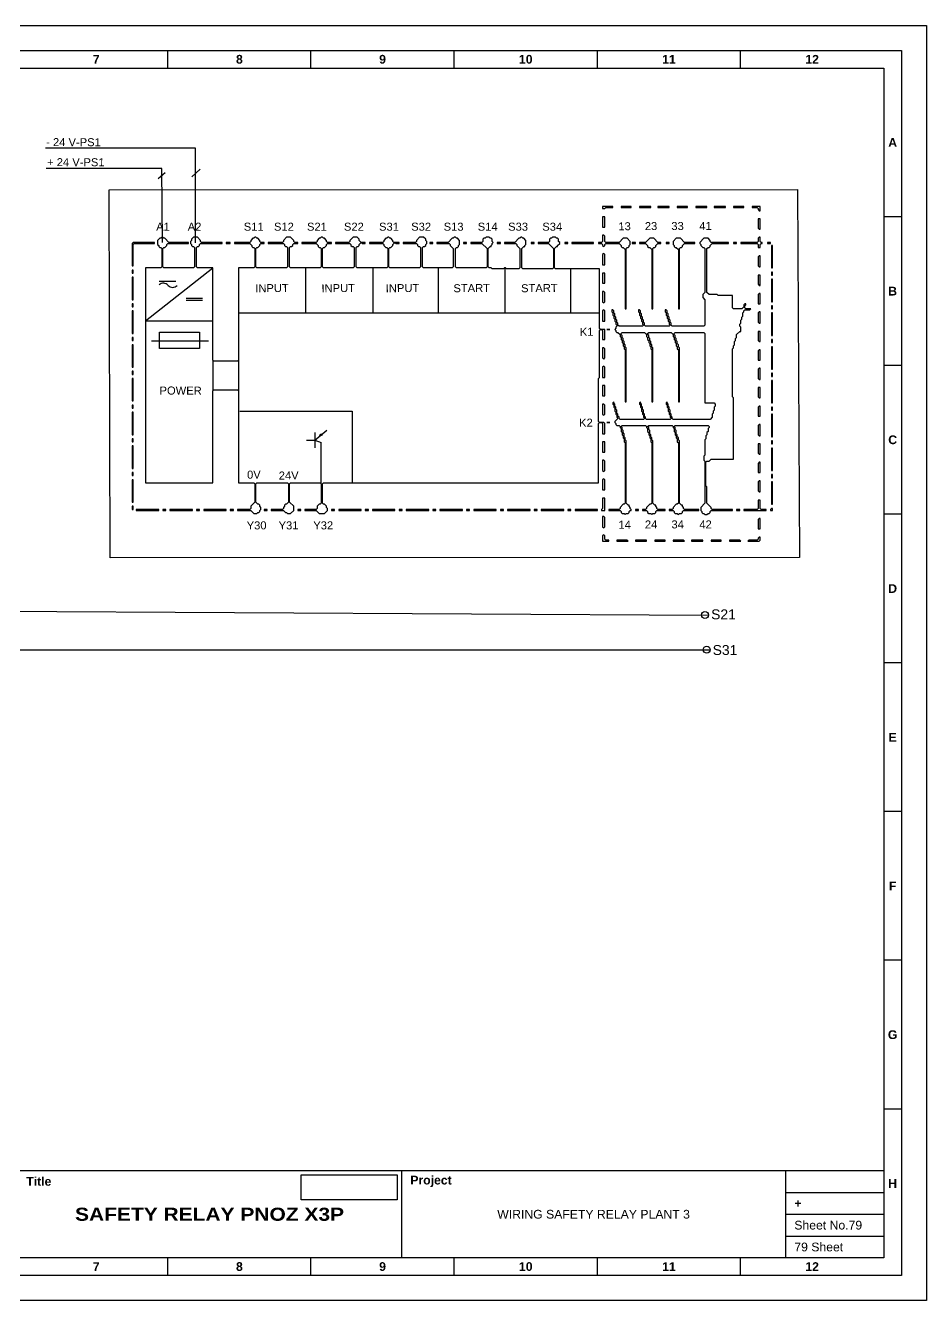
# Model space of a CAD drawing. Header units: millimetres. Extents: x 1834 to 2105, y 2481 to 3094.
# Drawn here: x 1968.7 to 2103.3, y 2903.3 to 3093.8 of the extents above; entities that cross this region are included whole.
import ezdxf
from ezdxf.enums import TextEntityAlignment as Align

# ---------------------------------------------------------------- set-up
doc = ezdxf.new("R2010")
doc.units = ezdxf.units.MM
doc.layers.add('Layer 1', color=7, linetype='Continuous')
doc.styles.add('Bold', font='ariblk.ttf', dxfattribs={"height": 25.4})
doc.styles.get("Standard").update_dxf_attribs({"font": 'arial.ttf'})
picture_1 = doc.add_image_def('image2.png', size_in_pixel=(2092, 542))

# ---------------------------------------------------------------- blocks, each defined once
blk = doc.blocks.new('KOP MU PROJECT')
at = {"color": 6, "ltscale": 50}
for p, q in [((156.04, 184.05), (156.04, 186.66)), ((177.42, 184.05), (177.42, 186.66)), ((198.8, 184.05), (198.8, 186.66)), ((220.19, 184.05), (220.19, 186.66)), ((241.57, 184.05), (241.57, 186.66)), ((265.59, 161.84), (262.98, 161.84)), ((265.59, 139.63), (262.98, 139.63)), ((265.59, 117.42), (262.98, 117.42)), ((265.59, 95.22), (262.98, 95.22)), ((265.59, 73.01), (262.98, 73.01)), ((265.59, 50.8), (262.98, 50.8)), ((265.59, 28.59), (262.98, 28.59)), ((156.04, 3.75), (156.04, 6.36)), ((177.42, 3.75), (177.42, 6.36)), ((198.8, 3.75), (198.8, 6.36)), ((220.19, 3.75), (220.19, 6.36)), ((241.57, 3.75), (241.57, 6.36))]:
    blk.add_line(p, q, dxfattribs=at)
at = {"ltscale": 50}
for p, q in [((6.36, 19.41), (262.98, 19.41)), ((190.95, 19.41), (190.95, 6.36)), ((248.3, 19.41), (248.3, 6.36)), ((248.3, 16.15), (262.98, 16.15)), ((248.3, 12.89), (262.98, 12.89)), ((248.3, 9.62), (262.98, 9.62))]:
    blk.add_line(p, q, dxfattribs=at)
at = {"color": 1, "ltscale": 50}
blk.add_lwpolyline([(269.34, 0), (0, 0), (0, 190.41), (269.34, 190.41)], close=True, dxfattribs=at)
at = {"color": 6, "ltscale": 50}
for points in [[(265.59, 3.75), (3.75, 3.75), (3.75, 186.66), (265.59, 186.66)], [(262.98, 6.36), (6.36, 6.36), (6.36, 184.05), (262.98, 184.05)]]:
    blk.add_lwpolyline(points, close=True, dxfattribs=at)
at = {"ltscale": 50, "char_height": 1.305, "attachment_point": 4}
for s, width, heights, insert in [('\\pxqc;{\\fArial|b1|i0|c0|p34;7}', 21.3825, [2.51], (134.66, 185.36)), ('\\pxqc;{\\fArial|b1|i0|c0|p34;8}', 21.3825, [2.51], (156.04, 185.36)), ('\\pxqc;{\\fArial|b1|i0|c0|p34;9}', 21.3825, [2.51], (177.42, 185.36)), ('\\pxqc;{\\fArial|b1|i0|c0|p34;10}', 21.3825, [2.51], (198.8, 185.36)), ('\\pxqc;{\\fArial|b1|i0|c0|p34;11}', 21.3825, [2.51], (220.19, 185.36)), ('\\pxqc;{\\fArial|b1|i0|c0|p34;12}', 21.3825, [2.51], (241.57, 185.36)), ('\\pxqc;{\\fArial|b1|i0|c0|p34;A}', 2.61, [2.51], (262.98, 172.95)), ('\\pxqc;{\\fArial|b1|i0|c0|p34;B}', 2.61, [2.51], (262.98, 150.74)), ('\\pxqc;{\\fArial|b1|i0|c0|p34;C}', 2.61, [2.51], (262.98, 128.53)), ('\\pxqc;{\\fArial|b1|i0|c0|p34;D}', 2.61, [2.51], (262.98, 106.32)), ('\\pxqc;{\\fArial|b1|i0|c0|p34;E}', 2.61, [2.51], (262.98, 84.11)), ('\\pxqc;{\\fArial|b1|i0|c0|p34;F}', 2.61, [2.51], (262.98, 61.9)), ('\\pxqc;{\\fArial|b1|i0|c0|p34;G}', 2.61, [2.51], (262.98, 39.69)), ('\\pxql;{\\fArial|b1|i0|c0|p34;Title}', 50.2419, [2.88], (134.9, 17.78)), ('\\pxql;{\\fArial|b1|i0|c0|p34;Project}', 50.2419, [2.88], (192.25, 17.78)), ('\\pxqc;{\\fArial|b1|i0|c0|p34;H}', 2.61, [2.51], (262.98, 17.47)), ('\\pxql;{\\fArial|b1|i0|c0|p34;+}', 14.6811, [2.88], (249.61, 14.52)), ('\\pxqc;{\\fArial|b1|i0|c0|p34;8}', 21.3825, [2.51], (156.04, 5.06)), ('\\pxqc;{\\fArial|b1|i0|c0|p34;9}', 21.3825, [2.51], (177.42, 5.06)), ('\\pxqc;{\\fArial|b1|i0|c0|p34;10}', 21.3825, [2.51], (198.8, 5.06)), ('\\pxqc;{\\fArial|b1|i0|c0|p34;12}', 21.3825, [2.51], (241.57, 5.06)), ('\\pxqc;{\\fArial|b1|i0|c0|p34;7}', 21.3825, [2.51], (134.66, 5.06)), ('\\pxqc;{\\fArial|b1|i0|c0|p34;11}', 21.3825, [2.51], (220.19, 5.06))]:
    blk.add_mtext_dynamic_manual_height_columns(s, width=width, gutter_width=0.0326, heights=heights, dxfattribs=dict(at, insert=insert))
at = {"ltscale": 50}
for tag, p in [('DATECREATED', (72.43, 17.78)), ('REV', (13.7, 14.52)), ('REVDATE', (28.38, 14.52)), ('REMARKS', (43.06, 14.52)), ('DRAWN', (72.43, 14.52)), ('COMPANY', (97.06, 14.52)), ('PROJECT', (219.62, 12.89)), ('APPR', (72.43, 11.26)), ('DESCRIPTION', (162.27, 10.03)), ('NORM', (72.43, 7.99)), ('DRAWINGCATEGORY', (106.68, 7.99))]:
    blk.add_attdef(tag, text='', height=1.3, dxfattribs=at).set_placement(p, align=Align.MIDDLE_CENTER)
at = {"ltscale": 50, "style": 'Bold'}
blk.add_attdef('TITLE', text='', height=1.96, dxfattribs=at).set_placement((162.27, 12.89), align=Align.MIDDLE_CENTER)
at = {"ltscale": 50}
for tag, p in [('SHEETNUMBER', (249.61, 11.26)), ('TOTALSHEET', (249.61, 7.99))]:
    blk.add_attdef(tag, text='', height=1.3, dxfattribs=at).set_placement(p, align=Align.MIDDLE_LEFT)
image = blk.add_image(picture_1, insert=(175.94, 15.04), size_in_units=(14.36, 3.72), dxfattribs=at)
image.dxf.flags = 15

msp = doc.modelspace()

# ---------------------------------------------------------------- linework, layer by layer
for p, q in [((1994.1, 3075.44), (1971.71, 3075.44)), ((1994.1, 3061.3), (1994.1, 3075.44)), ((1989.09, 3072.39), (1971.79, 3072.39)), ((1989.57, 3071.74), (1988.5, 3070.87)), ((1989.15, 3061.36), (1989.09, 3072.39)), ((1994.78, 3072.29), (1993.56, 3071.16)), ((1986.61, 3049.62), (1996.69, 3057.54)), ((2010.51, 3057.54), (2010.51, 3050.86)), ((2020.58, 3057.54), (2020.58, 3050.86)), ((2030.34, 3057.54), (2030.34, 3050.86)), ((2040.29, 3057.6), (2040.29, 3050.86)), ((2050.07, 3057.39), (2050.07, 3050.86)), ((2000.51, 3050.86), (2054.44, 3050.86)), ((1986.61, 3049.62), (1996.69, 3049.62)), ((1987.54, 3046.67), (1996.04, 3046.67)), ((1996.69, 3043.79), (1996.69, 3039.21)), ((2000.51, 3043.79), (2000.51, 3039.21)), ((2000.71, 3036.14), (2017.51, 3036.14)), ((2017.51, 3036.14), (2017.51, 3025.46)), ((2011.93, 3031.84), (2013.7, 3033.33)), ((2010.65, 3031.84), (2011.93, 3031.84)), ((2011.93, 3032.97), (2011.93, 3030.7)), ((2011.93, 3031.84), (2012.88, 3031.49)), ((2012.63, 3032.42), (2012.81, 3032.76)), ((2013.01, 3032.56), (2012.63, 3032.42)), ((2012.81, 3032.76), (2013.01, 3032.56)), ((2012.88, 3025.31), (2012.88, 3031.49)), ((1891.78, 3006.69), (2070.71, 3005.71)), ((1891.78, 3000.53), (2070.96, 3000.53))]:
    msp.add_line(p, q)
at = {"color": 5, "ltscale": 2}
for p, q in [((1988.69, 3055.55), (1991.14, 3055.55)), ((1992.68, 3053.04), (1995.12, 3053.04)), ((1992.69, 3052.75), (1995.14, 3052.75))]:
    msp.add_line(p, q, dxfattribs=at)
at = {"color": 6, "ltscale": 50}
msp.add_lwpolyline([(1981.18, 3069.2), (2084.01, 3069.26), (2084.3, 3014.31), (1981.33, 3014.25)], close=True, dxfattribs=at)
msp.add_lwpolyline([(1988.7, 3047.93), (1994.7, 3047.93), (1994.7, 3045.49), (1988.7, 3045.49)], close=True)
for centre in [(2070.18, 3005.71), (2070.44, 3000.53)]:
    msp.add_circle(centre, 0.523)
at = {"color": 1}
for centre, start, end in [((1989.3, 3054.32), 41.0818, 133.4157), ((1990.69, 3055.58), 223.8067, 316.1407)]:
    msp.add_arc(centre, 0.938, start, end, dxfattribs=at)
at = {"layer": 'Layer 1', "color": 7}
for points in [[(2054.89, 3066.71), (2054.89, 3066.4), (2055.2, 3066.4), (2055.35, 3066.55), (2056.42, 3066.55), (2056.42, 3066.71), (2054.89, 3066.71)], [(2057.64, 3066.71), (2057.64, 3066.55), (2059.17, 3066.55), (2059.17, 3066.71), (2057.64, 3066.71)], [(2060.39, 3066.71), (2060.39, 3066.55), (2062.07, 3066.55), (2062.07, 3066.71), (2060.39, 3066.71)], [(2063.14, 3066.71), (2063.14, 3066.55), (2064.82, 3066.55), (2064.82, 3066.71), (2063.14, 3066.71)], [(2066.04, 3066.71), (2066.04, 3066.55), (2067.57, 3066.55), (2067.57, 3066.71), (2066.04, 3066.71)], [(2068.79, 3066.71), (2068.79, 3066.55), (2070.47, 3066.55), (2070.47, 3066.71), (2068.79, 3066.71)], [(2071.54, 3066.71), (2071.54, 3066.55), (2073.22, 3066.55), (2073.22, 3066.71), (2071.54, 3066.71)], [(2074.45, 3066.71), (2074.45, 3066.55), (2075.97, 3066.55), (2075.97, 3066.71), (2074.45, 3066.71)], [(2077.2, 3066.71), (2077.2, 3066.55), (2077.96, 3066.55), (2078.11, 3066.4), (2078.11, 3066.25), (2078.27, 3066.09), (2078.42, 3066.09), (2078.42, 3066.71), (2077.2, 3066.71)], [(2054.89, 3065.18), (2054.89, 3063.65), (2055.2, 3063.65), (2055.2, 3065.18), (2054.89, 3065.18)], [(2078.11, 3064.87), (2078.11, 3063.5), (2078.27, 3063.34), (2078.42, 3063.34), (2078.42, 3064.87), (2078.11, 3064.87)], [(1989.05, 3062.12), (1988.9, 3061.97), (1988.75, 3061.97), (1988.44, 3061.66), (1988.44, 3061.05), (1988.6, 3060.9), (1988.6, 3060.75), (1988.75, 3060.6), (1988.9, 3060.6), (1989.05, 3060.44), (1989.05, 3057.69), (1988.9, 3057.54), (1986.61, 3057.54), (1986.61, 3025.46), (1996.69, 3025.46), (1996.69, 3039.21), (1996.84, 3039.36), (2000.36, 3039.36), (2000.51, 3039.21), (2000.51, 3025.46), (2002.8, 3025.46), (2002.95, 3025.31), (2002.95, 3022.56), (2002.34, 3021.95), (2002.34, 3021.64), (2002.19, 3021.49), (2000.36, 3021.49), (2000.36, 3021.34), (2002.34, 3021.34), (2002.8, 3020.88), (2003.26, 3020.88), (2003.41, 3021.03), (2003.57, 3021.03), (2003.72, 3021.18), (2003.72, 3021.34), (2003.87, 3021.49), (2003.87, 3021.79), (2003.72, 3021.95), (2003.72, 3022.1), (2003.57, 3022.25), (2003.41, 3022.25), (2003.11, 3022.56), (2003.11, 3025.31), (2003.26, 3025.46), (2007.84, 3025.46), (2008, 3025.31), (2008, 3022.56), (2007.69, 3022.25), (2007.54, 3022.25), (2007.38, 3022.1), (2007.38, 3021.95), (2007.23, 3021.79), (2007.23, 3021.64), (2007.08, 3021.49), (2005.4, 3021.49), (2005.4, 3021.34), (2007.23, 3021.34), (2007.54, 3021.03), (2007.69, 3021.03), (2007.84, 3020.88), (2008.3, 3020.88), (2008.76, 3021.34), (2008.76, 3021.95), (2008.15, 3022.56), (2008.15, 3025.31), (2008.3, 3025.46), (2012.73, 3025.46), (2012.88, 3025.31), (2012.88, 3022.41), (2012.73, 3022.25), (2012.58, 3022.25), (2012.27, 3021.95), (2012.27, 3021.64), (2012.12, 3021.49), (2010.44, 3021.49), (2010.44, 3021.34), (2012.12, 3021.34), (2012.58, 3020.88), (2013.34, 3020.88), (2013.8, 3021.34), (2013.8, 3021.64), (2013.65, 3021.79), (2013.65, 3021.95), (2013.34, 3022.25), (2013.19, 3022.25), (2013.04, 3022.41), (2013.04, 3025.31), (2013.19, 3025.46), (2054.28, 3025.46), (2054.28, 3034.32), (2054.44, 3034.47), (2054.74, 3034.47), (2054.89, 3034.32), (2054.89, 3032.79), (2055.2, 3032.79), (2055.2, 3034.32), (2055.05, 3034.47), (2054.44, 3034.47), (2054.28, 3034.63), (2054.28, 3041.04), (2054.44, 3041.19), (2054.44, 3048.22), (2054.59, 3048.37), (2054.74, 3048.37), (2054.89, 3048.22), (2054.89, 3046.85), (2055.2, 3046.85), (2055.2, 3048.37), (2054.59, 3048.37), (2054.44, 3048.53), (2054.44, 3057.39), (2047.87, 3057.39), (2047.71, 3057.54), (2047.71, 3060.44), (2048.02, 3060.75), (2048.17, 3060.75), (2048.17, 3060.9), (2048.48, 3061.21), (2048.48, 3061.36), (2048.32, 3061.51), (2048.32, 3061.82), (2048.17, 3061.97), (2048.02, 3061.97), (2047.87, 3062.12), (2047.41, 3062.12), (2047.26, 3061.97), (2047.1, 3061.97), (2046.95, 3061.82), (2046.95, 3061.51), (2046.8, 3061.36), (2045.27, 3061.36), (2045.27, 3061.21), (2046.8, 3061.21), (2047.56, 3060.44), (2047.56, 3057.54), (2047.41, 3057.39), (2042.98, 3057.39), (2042.83, 3057.54), (2042.83, 3060.44), (2043.13, 3060.75), (2043.28, 3060.75), (2043.28, 3060.9), (2043.44, 3061.05), (2043.44, 3061.66), (2043.13, 3061.97), (2042.98, 3061.97), (2042.83, 3062.12), (2042.67, 3062.12), (2042.52, 3061.97), (2042.37, 3061.97), (2041.76, 3061.36), (2040.23, 3061.36), (2040.23, 3061.21), (2041.91, 3061.21), (2042.06, 3061.05), (2042.06, 3060.9), (2042.52, 3060.44), (2042.52, 3057.54), (2042.37, 3057.39), (2040.53, 3057.39), (2040.38, 3057.54), (2040.23, 3057.54), (2040.08, 3057.39), (2038.4, 3057.39), (2038.24, 3057.54), (2037.94, 3057.54), (2037.78, 3057.69), (2037.78, 3060.44), (2038.09, 3060.75), (2038.24, 3060.75), (2038.24, 3060.9), (2038.4, 3061.05), (2038.4, 3061.21), (2038.55, 3061.36), (2038.4, 3061.51), (2038.4, 3061.82), (2038.24, 3061.97), (2038.09, 3061.97), (2037.94, 3062.12), (2037.48, 3062.12), (2037.33, 3061.97), (2037.17, 3061.97), (2037.02, 3061.82), (2037.02, 3061.51), (2036.87, 3061.36), (2035.19, 3061.36), (2035.19, 3061.21), (2036.87, 3061.21), (2037.63, 3060.44), (2037.63, 3057.69), (2037.48, 3057.54), (2033.05, 3057.54), (2032.9, 3057.69), (2032.9, 3060.44), (2033.05, 3060.6), (2033.2, 3060.6), (2033.35, 3060.75), (2033.35, 3060.9), (2033.51, 3061.05), (2033.51, 3061.66), (2033.2, 3061.97), (2033.05, 3061.97), (2032.9, 3062.12), (2032.74, 3062.12), (2032.59, 3061.97), (2032.44, 3061.97), (2031.83, 3061.36), (2030.15, 3061.36), (2030.15, 3061.21), (2031.98, 3061.21), (2032.13, 3061.05), (2032.13, 3060.9), (2032.59, 3060.44), (2032.59, 3057.69), (2032.44, 3057.54), (2028.16, 3057.54), (2028.01, 3057.69), (2028.01, 3060.6), (2028.16, 3060.75), (2028.31, 3060.75), (2028.47, 3060.9), (2028.47, 3061.05), (2028.62, 3061.21), (2028.62, 3061.51), (2028.47, 3061.66), (2028.47, 3061.82), (2028.16, 3062.12), (2027.55, 3062.12), (2027.09, 3061.66), (2027.09, 3061.51), (2026.94, 3061.36), (2025.11, 3061.36), (2025.11, 3061.21), (2027.09, 3061.21), (2027.24, 3061.05), (2027.24, 3060.9), (2027.4, 3060.75), (2027.55, 3060.75), (2027.7, 3060.6), (2027.7, 3057.69), (2027.55, 3057.54), (2023.12, 3057.54), (2022.97, 3057.69), (2022.97, 3060.44), (2023.12, 3060.6), (2023.27, 3060.6), (2023.58, 3060.9), (2023.58, 3061.05), (2023.88, 3061.36), (2024.04, 3061.21), (2024.49, 3061.21), (2024.49, 3061.36), (2023.73, 3061.36), (2023.58, 3061.51), (2023.58, 3061.66), (2023.27, 3061.97), (2023.12, 3061.97), (2022.97, 3062.12), (2022.81, 3062.12), (2022.66, 3061.97), (2022.51, 3061.97), (2022.2, 3061.66), (2022.2, 3061.51), (2022.05, 3061.36), (2020.06, 3061.36), (2020.06, 3061.21), (2022.05, 3061.21), (2022.2, 3061.05), (2022.2, 3060.9), (2022.51, 3060.6), (2022.66, 3060.6), (2022.81, 3060.44), (2022.81, 3057.69), (2022.66, 3057.54), (2018.23, 3057.54), (2018.08, 3057.69), (2018.08, 3060.6), (2018.23, 3060.75), (2018.38, 3060.75), (2018.54, 3060.9), (2018.54, 3061.05), (2018.84, 3061.36), (2018.99, 3061.21), (2019.45, 3061.21), (2019.45, 3061.36), (2018.84, 3061.36), (2018.54, 3061.66), (2018.54, 3061.82), (2018.23, 3062.12), (2017.62, 3062.12), (2017.16, 3061.66), (2017.16, 3061.51), (2017.01, 3061.36), (2015.02, 3061.36), (2015.02, 3061.21), (2017.16, 3061.21), (2017.31, 3061.05), (2017.31, 3060.9), (2017.47, 3060.75), (2017.62, 3060.75), (2017.77, 3060.6), (2017.77, 3057.69), (2017.62, 3057.54), (2013.19, 3057.54), (2013.04, 3057.69), (2013.04, 3060.44), (2013.19, 3060.6), (2013.34, 3060.6), (2013.65, 3060.9), (2013.65, 3061.05), (2013.8, 3061.21), (2014.41, 3061.21), (2014.41, 3061.36), (2013.8, 3061.36), (2013.65, 3061.51), (2013.65, 3061.66), (2013.34, 3061.97), (2013.19, 3061.97), (2013.04, 3062.12), (2012.88, 3062.12), (2012.73, 3061.97), (2012.58, 3061.97), (2012.27, 3061.66), (2012.27, 3061.51), (2012.12, 3061.36), (2009.98, 3061.36), (2009.98, 3061.21), (2012.12, 3061.21), (2012.43, 3060.9), (2012.43, 3060.75), (2012.58, 3060.6), (2012.73, 3060.6), (2012.88, 3060.44), (2012.88, 3057.69), (2012.73, 3057.54), (2008.3, 3057.54), (2008.15, 3057.69), (2008.15, 3060.6), (2008.3, 3060.75), (2008.45, 3060.75), (2008.61, 3060.9), (2008.61, 3061.05), (2008.76, 3061.21), (2009.37, 3061.21), (2009.37, 3061.36), (2008.91, 3061.36), (2008.76, 3061.51), (2008.76, 3061.66), (2008.3, 3062.12), (2007.69, 3062.12), (2007.23, 3061.66), (2007.23, 3061.51), (2007.08, 3061.36), (2004.94, 3061.36), (2004.94, 3061.21), (2007.23, 3061.21), (2007.38, 3061.05), (2007.38, 3060.9), (2007.54, 3060.75), (2007.69, 3060.75), (2007.84, 3060.6), (2007.84, 3057.69), (2007.69, 3057.54), (2003.26, 3057.54), (2003.11, 3057.69), (2003.11, 3060.44), (2003.26, 3060.6), (2003.41, 3060.6), (2003.72, 3060.9), (2003.72, 3061.05), (2003.87, 3061.21), (2004.33, 3061.21), (2004.33, 3061.36), (2003.87, 3061.36), (2003.72, 3061.51), (2003.72, 3061.66), (2003.41, 3061.97), (2003.26, 3061.97), (2003.11, 3062.12), (2002.95, 3062.12), (2002.8, 3061.97), (2002.65, 3061.97), (2002.34, 3061.66), (2002.34, 3061.51), (2002.19, 3061.36), (1999.9, 3061.36), (1999.9, 3061.21), (2002.19, 3061.21), (2002.5, 3060.9), (2002.5, 3060.75), (2002.65, 3060.6), (2002.8, 3060.6), (2002.95, 3060.44), (2002.95, 3057.69), (2002.8, 3057.54), (2000.51, 3057.54), (2000.51, 3043.79), (2000.36, 3043.64), (1996.84, 3043.64), (1996.69, 3043.79), (1996.69, 3057.54), (1994.4, 3057.54), (1994.25, 3057.69), (1994.25, 3060.6), (1994.4, 3060.75), (1994.55, 3060.75), (1994.71, 3060.9), (1994.71, 3061.05), (1994.86, 3061.21), (1998.07, 3061.21), (1998.07, 3061.36), (1995.01, 3061.36), (1994.86, 3061.51), (1994.86, 3061.66), (1994.4, 3062.12), (1993.79, 3062.12), (1993.48, 3061.82), (1993.48, 3061.66), (1993.33, 3061.51), (1993.33, 3061.21), (1993.48, 3061.05), (1993.48, 3060.9), (1993.64, 3060.75), (1993.79, 3060.75), (1993.94, 3060.6), (1993.94, 3057.69), (1993.79, 3057.54), (1989.36, 3057.54), (1989.21, 3057.69), (1989.21, 3060.44), (1989.36, 3060.6), (1989.51, 3060.6), (1989.82, 3060.9), (1989.82, 3061.05), (1989.97, 3061.21), (1993.03, 3061.21), (1993.03, 3061.36), (1990.12, 3061.36), (1989.51, 3061.97), (1989.36, 3061.97), (1989.21, 3062.12), (1989.05, 3062.12)], [(2054.89, 3062.43), (2054.89, 3061.51), (2054.74, 3061.36), (2054.28, 3061.36), (2054.28, 3061.21), (2054.74, 3061.21), (2054.89, 3061.05), (2054.89, 3060.9), (2055.05, 3060.75), (2055.2, 3060.9), (2055.2, 3061.05), (2055.35, 3061.21), (2057.34, 3061.21), (2057.64, 3060.9), (2057.64, 3060.75), (2057.8, 3060.6), (2057.95, 3060.6), (2058.25, 3060.29), (2058.25, 3051.43), (2058.41, 3051.43), (2058.41, 3060.44), (2058.56, 3060.6), (2058.71, 3060.6), (2058.87, 3060.75), (2058.87, 3060.9), (2059.02, 3061.05), (2059.02, 3061.51), (2058.56, 3061.97), (2057.95, 3061.97), (2057.34, 3061.36), (2055.35, 3061.36), (2055.2, 3061.51), (2055.2, 3062.28), (2055.05, 3062.43), (2054.89, 3062.43)], [(2070.02, 3061.97), (2069.41, 3061.36), (2069.41, 3061.21), (2069.56, 3061.05), (2069.56, 3060.9), (2069.86, 3060.6), (2070.02, 3060.6), (2070.17, 3060.44), (2070.17, 3053.87), (2069.86, 3053.57), (2069.86, 3053.11), (2070.17, 3052.8), (2070.17, 3048.99), (2070.02, 3048.83), (2065.28, 3048.83), (2065.13, 3048.99), (2065.13, 3049.29), (2064.98, 3049.44), (2064.98, 3049.75), (2064.82, 3049.9), (2064.82, 3050.21), (2064.67, 3050.36), (2064.67, 3050.67), (2064.52, 3050.82), (2064.52, 3051.12), (2064.36, 3051.28), (2064.21, 3051.28), (2064.21, 3050.97), (2064.36, 3050.82), (2064.36, 3050.51), (2064.52, 3050.36), (2064.52, 3050.05), (2064.67, 3049.9), (2064.67, 3049.6), (2064.82, 3049.44), (2064.82, 3049.14), (2064.98, 3048.99), (2064.82, 3048.83), (2061.31, 3048.83), (2061.16, 3048.99), (2061.16, 3049.29), (2061, 3049.44), (2061, 3049.75), (2060.85, 3049.9), (2060.85, 3050.21), (2060.7, 3050.36), (2060.7, 3050.67), (2060.55, 3050.82), (2060.55, 3051.12), (2060.39, 3051.28), (2060.24, 3051.28), (2060.24, 3050.97), (2060.39, 3050.82), (2060.39, 3050.51), (2060.55, 3050.36), (2060.55, 3050.05), (2060.7, 3049.9), (2060.7, 3049.6), (2060.85, 3049.44), (2060.85, 3049.14), (2061, 3048.99), (2060.85, 3048.83), (2057.34, 3048.83), (2057.18, 3048.99), (2057.18, 3049.29), (2057.03, 3049.44), (2057.03, 3049.75), (2056.88, 3049.9), (2056.88, 3050.21), (2056.73, 3050.36), (2056.73, 3050.67), (2056.57, 3050.82), (2056.57, 3051.12), (2056.42, 3051.28), (2056.27, 3051.28), (2056.27, 3050.97), (2056.42, 3050.82), (2056.42, 3050.51), (2056.57, 3050.36), (2056.57, 3050.05), (2056.73, 3049.9), (2056.73, 3049.6), (2056.88, 3049.44), (2056.88, 3049.14), (2057.03, 3048.99), (2057.03, 3048.83), (2056.88, 3048.68), (2056.88, 3048.53), (2056.73, 3048.37), (2056.88, 3048.22), (2056.88, 3048.07), (2057.03, 3047.92), (2057.18, 3047.92), (2057.49, 3047.61), (2057.49, 3047.31), (2057.64, 3047.15), (2057.64, 3046.85), (2057.8, 3046.69), (2057.8, 3046.39), (2057.95, 3046.24), (2057.95, 3045.93), (2058.1, 3045.78), (2058.1, 3045.47), (2058.25, 3045.32), (2058.25, 3037.53), (2058.41, 3037.53), (2058.41, 3045.62), (2058.25, 3045.78), (2058.25, 3046.08), (2058.1, 3046.24), (2058.1, 3046.54), (2057.95, 3046.69), (2057.95, 3047), (2057.8, 3047.15), (2057.8, 3047.46), (2057.64, 3047.61), (2057.64, 3047.76), (2057.8, 3047.92), (2061.16, 3047.92), (2061.46, 3047.61), (2061.46, 3047.31), (2061.61, 3047.15), (2061.61, 3046.85), (2061.77, 3046.69), (2061.77, 3046.39), (2061.92, 3046.24), (2061.92, 3045.93), (2062.07, 3045.78), (2062.07, 3045.47), (2062.23, 3045.32), (2062.23, 3037.53), (2062.38, 3037.53), (2062.38, 3045.62), (2062.23, 3045.78), (2062.23, 3046.08), (2062.07, 3046.24), (2062.07, 3046.54), (2061.92, 3046.69), (2061.92, 3047), (2061.77, 3047.15), (2061.77, 3047.46), (2061.61, 3047.61), (2061.61, 3047.76), (2061.77, 3047.92), (2065.13, 3047.92), (2065.43, 3047.61), (2065.43, 3047.31), (2065.59, 3047.15), (2065.59, 3046.85), (2065.74, 3046.69), (2065.74, 3046.39), (2065.89, 3046.24), (2065.89, 3045.93), (2066.04, 3045.78), (2066.04, 3045.47), (2066.2, 3045.32), (2066.2, 3037.53), (2066.35, 3037.53), (2066.35, 3045.62), (2066.2, 3045.78), (2066.2, 3046.08), (2066.04, 3046.24), (2066.04, 3046.54), (2065.89, 3046.69), (2065.89, 3047), (2065.74, 3047.15), (2065.74, 3047.46), (2065.59, 3047.61), (2065.59, 3047.76), (2065.74, 3047.92), (2070.02, 3047.92), (2070.17, 3047.76), (2070.17, 3037.38), (2071.54, 3037.38), (2071.7, 3037.22), (2071.7, 3036.92), (2071.54, 3036.76), (2071.54, 3036.31), (2071.39, 3036.15), (2071.39, 3035.85), (2071.24, 3035.7), (2071.24, 3035.24), (2070.93, 3034.93), (2065.43, 3034.93), (2065.28, 3035.08), (2065.28, 3035.24), (2065.13, 3035.39), (2065.13, 3035.7), (2064.98, 3035.85), (2064.98, 3036.31), (2064.82, 3036.46), (2064.82, 3036.76), (2064.67, 3036.92), (2064.67, 3037.22), (2064.52, 3037.38), (2064.52, 3037.53), (2064.36, 3037.38), (2064.36, 3037.22), (2064.52, 3037.07), (2064.52, 3036.76), (2064.67, 3036.61), (2064.67, 3036.15), (2064.82, 3036), (2064.82, 3035.7), (2064.98, 3035.54), (2064.98, 3035.24), (2065.13, 3035.08), (2064.98, 3034.93), (2061.46, 3034.93), (2061.31, 3035.08), (2061.31, 3035.24), (2061.16, 3035.39), (2061.16, 3035.7), (2061, 3035.85), (2061, 3036.31), (2060.85, 3036.46), (2060.85, 3036.76), (2060.7, 3036.92), (2060.7, 3037.22), (2060.55, 3037.38), (2060.55, 3037.53), (2060.39, 3037.38), (2060.39, 3037.22), (2060.55, 3037.07), (2060.55, 3036.76), (2060.7, 3036.61), (2060.7, 3036.15), (2060.85, 3036), (2060.85, 3035.7), (2061, 3035.54), (2061, 3035.24), (2061.16, 3035.08), (2061, 3034.93), (2057.49, 3034.93), (2057.34, 3035.08), (2057.34, 3035.24), (2057.18, 3035.39), (2057.18, 3035.7), (2057.03, 3035.85), (2057.03, 3036.31), (2056.88, 3036.46), (2056.88, 3036.76), (2056.73, 3036.92), (2056.73, 3037.22), (2056.57, 3037.38), (2056.57, 3037.53), (2056.42, 3037.38), (2056.42, 3037.22), (2056.57, 3037.07), (2056.57, 3036.76), (2056.73, 3036.61), (2056.73, 3036.15), (2056.88, 3036), (2056.88, 3035.7), (2057.03, 3035.54), (2057.03, 3035.24), (2057.18, 3035.08), (2056.73, 3034.63), (2056.73, 3034.47), (2056.88, 3034.32), (2056.88, 3034.17), (2057.03, 3034.02), (2057.34, 3034.02), (2057.49, 3033.86), (2057.49, 3033.71), (2057.64, 3033.56), (2057.64, 3033.1), (2057.8, 3032.95), (2057.8, 3032.64), (2057.95, 3032.49), (2057.95, 3032.18), (2058.1, 3032.03), (2058.1, 3031.57), (2058.25, 3031.42), (2058.25, 3022.41), (2058.1, 3022.25), (2057.95, 3022.25), (2057.49, 3021.79), (2057.49, 3021.64), (2057.34, 3021.49), (2055.81, 3021.49), (2055.81, 3021.34), (2057.49, 3021.34), (2057.64, 3021.18), (2057.64, 3021.03), (2057.8, 3020.88), (2058.1, 3020.88), (2058.25, 3020.72), (2058.41, 3020.88), (2058.71, 3020.88), (2058.87, 3021.03), (2058.87, 3021.18), (2059.02, 3021.34), (2059.17, 3021.34), (2059.17, 3021.49), (2059.02, 3021.64), (2059.02, 3021.79), (2058.87, 3021.95), (2058.87, 3022.1), (2058.71, 3022.1), (2058.41, 3022.41), (2058.41, 3031.72), (2058.25, 3031.88), (2058.25, 3032.18), (2058.1, 3032.33), (2058.1, 3032.79), (2057.95, 3032.95), (2057.95, 3033.25), (2057.8, 3033.4), (2057.8, 3033.71), (2057.64, 3033.86), (2057.8, 3034.02), (2061.31, 3034.02), (2061.46, 3033.86), (2061.46, 3033.71), (2061.61, 3033.56), (2061.61, 3033.1), (2061.77, 3032.95), (2061.77, 3032.64), (2061.92, 3032.49), (2061.92, 3032.18), (2062.07, 3032.03), (2062.07, 3031.57), (2062.23, 3031.42), (2062.23, 3022.41), (2062.07, 3022.25), (2061.92, 3022.25), (2061.46, 3021.79), (2061.46, 3021.64), (2061.31, 3021.49), (2060.85, 3021.49), (2060.85, 3021.34), (2061.46, 3021.34), (2061.61, 3021.18), (2061.61, 3021.03), (2061.77, 3020.88), (2062.07, 3020.88), (2062.23, 3020.72), (2062.38, 3020.88), (2062.68, 3020.88), (2062.84, 3021.03), (2062.84, 3021.18), (2062.99, 3021.34), (2064.21, 3021.34), (2064.21, 3021.49), (2063.14, 3021.49), (2062.99, 3021.64), (2062.99, 3021.79), (2062.84, 3021.95), (2062.84, 3022.1), (2062.68, 3022.1), (2062.38, 3022.41), (2062.38, 3031.72), (2062.23, 3031.88), (2062.23, 3032.18), (2062.07, 3032.33), (2062.07, 3032.64), (2061.92, 3032.79), (2061.92, 3033.25), (2061.77, 3033.4), (2061.77, 3033.71), (2061.61, 3033.86), (2061.77, 3034.02), (2065.28, 3034.02), (2065.43, 3033.86), (2065.43, 3033.71), (2065.59, 3033.56), (2065.59, 3033.1), (2065.74, 3032.95), (2065.74, 3032.64), (2065.89, 3032.49), (2065.89, 3032.18), (2066.04, 3032.03), (2066.04, 3031.57), (2066.2, 3031.42), (2066.2, 3022.41), (2066.04, 3022.25), (2065.89, 3022.25), (2065.43, 3021.79), (2065.43, 3021.64), (2065.28, 3021.49), (2064.82, 3021.49), (2064.82, 3021.34), (2065.43, 3021.34), (2065.59, 3021.18), (2065.59, 3021.03), (2065.74, 3020.88), (2066.04, 3020.88), (2066.2, 3020.72), (2066.35, 3020.88), (2066.66, 3020.88), (2066.81, 3021.03), (2066.81, 3021.18), (2066.96, 3021.34), (2069.25, 3021.34), (2069.25, 3021.49), (2067.11, 3021.49), (2066.96, 3021.64), (2066.96, 3021.79), (2066.81, 3021.95), (2066.81, 3022.1), (2066.66, 3022.1), (2066.35, 3022.41), (2066.35, 3031.72), (2066.2, 3031.88), (2066.2, 3032.18), (2066.04, 3032.33), (2066.04, 3032.64), (2065.89, 3032.79), (2065.89, 3033.25), (2065.74, 3033.4), (2065.74, 3033.71), (2065.59, 3033.86), (2065.74, 3034.02), (2070.63, 3034.02), (2070.78, 3033.86), (2070.78, 3033.71), (2070.63, 3033.56), (2070.63, 3033.1), (2070.47, 3032.95), (2070.47, 3032.64), (2070.32, 3032.49), (2070.32, 3032.03), (2070.17, 3031.88), (2070.17, 3029.58), (2070.02, 3029.43), (2070.02, 3028.82), (2070.17, 3028.67), (2070.17, 3022.41), (2069.56, 3021.79), (2069.56, 3021.34), (2069.71, 3021.18), (2069.71, 3021.03), (2069.86, 3020.88), (2070.02, 3020.88), (2070.17, 3020.72), (2070.47, 3020.72), (2070.63, 3020.88), (2070.78, 3020.88), (2070.93, 3021.03), (2070.93, 3021.18), (2071.09, 3021.34), (2074.29, 3021.34), (2074.29, 3021.49), (2071.24, 3021.49), (2071.09, 3021.64), (2071.09, 3021.79), (2070.47, 3022.41), (2070.47, 3024.85), (2070.32, 3025), (2070.32, 3028.52), (2070.47, 3028.67), (2070.78, 3028.67), (2071.09, 3028.97), (2074.45, 3028.97), (2074.45, 3038.14), (2074.29, 3038.29), (2074.29, 3045.47), (2074.45, 3045.62), (2074.45, 3045.93), (2074.6, 3046.08), (2074.6, 3046.54), (2074.75, 3046.69), (2074.75, 3047), (2074.9, 3047.15), (2074.9, 3047.61), (2075.36, 3048.07), (2075.52, 3048.07), (2075.52, 3048.68), (2075.36, 3048.83), (2075.36, 3049.14), (2075.52, 3049.29), (2075.52, 3049.75), (2075.67, 3049.9), (2075.67, 3050.21), (2075.82, 3050.36), (2075.82, 3050.82), (2075.97, 3050.97), (2075.97, 3051.12), (2076.13, 3051.28), (2076.89, 3051.28), (2077.04, 3051.43), (2076.28, 3051.43), (2076.13, 3051.58), (2076.13, 3051.89), (2076.28, 3052.04), (2076.28, 3052.19), (2076.13, 3052.19), (2075.97, 3052.04), (2075.97, 3051.74), (2075.67, 3051.43), (2074.45, 3051.43), (2074.29, 3051.58), (2074.29, 3053.42), (2072.16, 3053.42), (2072, 3053.57), (2070.78, 3053.57), (2070.47, 3053.87), (2070.47, 3060.44), (2070.63, 3060.6), (2070.78, 3060.6), (2070.93, 3060.75), (2070.93, 3060.9), (2071.24, 3061.21), (2073.68, 3061.21), (2073.68, 3061.36), (2071.09, 3061.36), (2070.93, 3061.51), (2070.93, 3061.66), (2070.63, 3061.97), (2070.02, 3061.97)], [(2061.92, 3061.97), (2061.31, 3061.36), (2060.39, 3061.36), (2060.39, 3061.21), (2061.31, 3061.21), (2061.61, 3060.9), (2061.61, 3060.75), (2061.77, 3060.6), (2061.92, 3060.6), (2062.23, 3060.29), (2062.23, 3051.43), (2062.38, 3051.43), (2062.38, 3060.44), (2062.53, 3060.6), (2062.68, 3060.6), (2062.84, 3060.75), (2062.84, 3060.9), (2063.14, 3061.21), (2063.6, 3061.21), (2063.6, 3061.36), (2063.14, 3061.36), (2062.53, 3061.97), (2061.92, 3061.97)], [(2065.89, 3061.97), (2065.43, 3061.51), (2065.43, 3061.05), (2065.59, 3060.9), (2065.59, 3060.75), (2065.74, 3060.6), (2065.89, 3060.6), (2066.2, 3060.29), (2066.2, 3051.43), (2066.35, 3051.43), (2066.35, 3060.44), (2066.5, 3060.6), (2066.66, 3060.6), (2066.81, 3060.75), (2066.81, 3060.9), (2067.11, 3061.21), (2068.64, 3061.21), (2068.64, 3061.36), (2067.11, 3061.36), (2066.5, 3061.97), (2065.89, 3061.97)], [(2078.27, 3062.12), (2078.11, 3061.97), (2078.11, 3061.51), (2077.96, 3061.36), (2075.52, 3061.36), (2075.52, 3061.21), (2077.96, 3061.21), (2078.11, 3061.05), (2078.11, 3060.6), (2078.42, 3060.6), (2078.42, 3061.05), (2078.57, 3061.21), (2078.72, 3061.21), (2078.72, 3061.36), (2078.57, 3061.36), (2078.42, 3061.51), (2078.42, 3062.12), (2078.27, 3062.12)], [(1984.78, 3061.36), (1984.62, 3061.21), (1984.62, 3057.85), (1984.78, 3057.85), (1984.78, 3061.05), (1984.93, 3061.21), (1987.98, 3061.21), (1987.98, 3061.36), (1984.78, 3061.36)], [(1998.68, 3061.36), (1998.68, 3061.21), (1999.29, 3061.21), (1999.29, 3061.36), (1998.68, 3061.36)], [(2029.08, 3061.36), (2029.08, 3061.21), (2029.54, 3061.21), (2029.54, 3061.36), (2029.08, 3061.36)], [(2034.12, 3061.36), (2034.12, 3061.21), (2034.58, 3061.21), (2034.58, 3061.36), (2034.12, 3061.36)], [(2039.16, 3061.36), (2039.16, 3061.21), (2039.62, 3061.21), (2039.62, 3061.36), (2039.16, 3061.36)], [(2044.2, 3061.36), (2044.2, 3061.21), (2044.66, 3061.21), (2044.66, 3061.36), (2044.2, 3061.36)], [(2049.24, 3061.36), (2049.24, 3061.21), (2049.7, 3061.21), (2049.7, 3061.36), (2049.24, 3061.36)], [(2050.31, 3061.36), (2050.31, 3061.21), (2053.52, 3061.21), (2053.52, 3061.36), (2050.31, 3061.36)], [(2059.32, 3061.36), (2059.32, 3061.21), (2059.78, 3061.21), (2059.78, 3061.36), (2059.32, 3061.36)], [(2064.36, 3061.36), (2064.36, 3061.21), (2064.82, 3061.21), (2064.82, 3061.36), (2064.36, 3061.36)], [(2074.45, 3061.36), (2074.45, 3061.21), (2074.9, 3061.21), (2074.9, 3061.36), (2074.45, 3061.36)], [(2079.49, 3061.36), (2079.49, 3061.21), (2079.95, 3061.21), (2079.95, 3061.36), (2079.49, 3061.36)], [(2080.1, 3060.9), (2080.1, 3057.54), (2080.25, 3057.54), (2080.25, 3060.9), (2080.1, 3060.9)], [(2055.05, 3059.68), (2054.89, 3059.53), (2054.89, 3058), (2055.2, 3058), (2055.2, 3059.53), (2055.05, 3059.68)], [(2078.27, 3059.37), (2078.11, 3059.22), (2078.11, 3057.85), (2078.27, 3057.69), (2078.42, 3057.69), (2078.42, 3059.37), (2078.27, 3059.37)], [(1984.62, 3057.23), (1984.62, 3056.78), (1984.78, 3056.78), (1984.78, 3057.23), (1984.62, 3057.23)], [(1984.62, 3056.17), (1984.62, 3052.8), (1984.78, 3052.8), (1984.78, 3056.17), (1984.62, 3056.17)], [(2054.89, 3056.78), (2054.89, 3055.25), (2055.2, 3055.25), (2055.2, 3056.78), (2054.89, 3056.78)], [(2078.11, 3056.47), (2078.11, 3055.1), (2078.27, 3054.94), (2078.42, 3054.94), (2078.42, 3056.47), (2078.11, 3056.47)], [(2080.1, 3056.93), (2080.1, 3056.47), (2080.25, 3056.47), (2080.25, 3056.93), (2080.1, 3056.93)], [(2080.1, 3055.86), (2080.1, 3052.5), (2080.25, 3052.5), (2080.25, 3055.86), (2080.1, 3055.86)], [(2054.89, 3054.03), (2054.89, 3052.5), (2055.05, 3052.35), (2055.2, 3052.5), (2055.2, 3053.87), (2055.05, 3054.03), (2054.89, 3054.03)], [(2078.27, 3053.72), (2078.11, 3053.57), (2078.11, 3052.19), (2078.42, 3052.19), (2078.42, 3053.72), (2078.27, 3053.72)], [(1984.62, 3052.19), (1984.62, 3051.74), (1984.78, 3051.74), (1984.78, 3052.19), (1984.62, 3052.19)], [(1984.62, 3051.12), (1984.62, 3047.76), (1984.78, 3047.76), (1984.78, 3051.12), (1984.62, 3051.12)], [(2055.05, 3051.28), (2054.89, 3051.12), (2054.89, 3049.6), (2055.2, 3049.6), (2055.2, 3051.12), (2055.05, 3051.28)], [(2078.27, 3050.97), (2078.11, 3050.82), (2078.11, 3049.44), (2078.27, 3049.29), (2078.42, 3049.29), (2078.42, 3050.97), (2078.27, 3050.97)], [(2080.1, 3051.89), (2080.1, 3051.43), (2080.25, 3051.43), (2080.25, 3051.89), (2080.1, 3051.89)], [(2080.1, 3050.82), (2080.1, 3047.46), (2080.25, 3047.46), (2080.25, 3050.82), (2080.1, 3050.82)], [(1984.62, 3047.15), (1984.62, 3046.69), (1984.78, 3046.69), (1984.78, 3047.15), (1984.62, 3047.15)], [(2055.5, 3048.37), (2055.96, 3048.37), (2055.5, 3048.37)], [(2078.11, 3048.07), (2078.11, 3046.69), (2078.27, 3046.54), (2078.42, 3046.54), (2078.42, 3048.07), (2078.11, 3048.07)], [(2080.1, 3046.85), (2080.1, 3046.39), (2080.25, 3046.39), (2080.25, 3046.85), (2080.1, 3046.85)], [(1984.62, 3046.08), (1984.62, 3042.72), (1984.78, 3042.72), (1984.78, 3046.08), (1984.62, 3046.08)], [(2054.89, 3045.62), (2054.89, 3044.1), (2055.05, 3043.94), (2055.2, 3044.1), (2055.2, 3045.47), (2055.05, 3045.62), (2054.89, 3045.62)], [(2078.27, 3045.32), (2078.11, 3045.17), (2078.11, 3043.79), (2078.42, 3043.79), (2078.42, 3045.32), (2078.27, 3045.32)], [(2080.1, 3045.78), (2080.1, 3042.42), (2080.25, 3042.42), (2080.25, 3045.78), (2080.1, 3045.78)], [(2055.05, 3042.88), (2054.89, 3042.72), (2054.89, 3041.19), (2055.2, 3041.19), (2055.2, 3042.72), (2055.05, 3042.88)], [(1984.62, 3042.11), (1984.62, 3041.65), (1984.78, 3041.65), (1984.78, 3042.11), (1984.62, 3042.11)], [(1984.62, 3041.04), (1984.62, 3037.68), (1984.78, 3037.68), (1984.78, 3041.04), (1984.62, 3041.04)], [(2078.27, 3042.57), (2078.11, 3042.42), (2078.11, 3041.04), (2078.27, 3040.89), (2078.42, 3040.89), (2078.42, 3042.57), (2078.27, 3042.57)], [(2080.1, 3041.81), (2080.1, 3041.35), (2080.25, 3041.35), (2080.25, 3041.81), (2080.1, 3041.81)], [(2054.89, 3039.97), (2054.89, 3038.45), (2055.2, 3038.45), (2055.2, 3039.97), (2054.89, 3039.97)], [(2078.11, 3039.67), (2078.11, 3038.29), (2078.27, 3038.14), (2078.42, 3038.14), (2078.42, 3039.67), (2078.11, 3039.67)], [(2080.1, 3040.74), (2080.1, 3037.38), (2080.25, 3037.38), (2080.25, 3040.74), (2080.1, 3040.74)], [(2054.89, 3037.22), (2054.89, 3035.7), (2055.05, 3035.54), (2055.2, 3035.7), (2055.2, 3037.07), (2055.05, 3037.22), (2054.89, 3037.22)], [(1984.62, 3037.07), (1984.62, 3036.61), (1984.78, 3036.61), (1984.78, 3037.07), (1984.62, 3037.07)], [(1984.62, 3036), (1984.62, 3032.64), (1984.78, 3032.64), (1984.78, 3036), (1984.62, 3036)], [(2078.27, 3036.92), (2078.11, 3036.76), (2078.11, 3035.39), (2078.42, 3035.39), (2078.42, 3036.92), (2078.27, 3036.92)], [(2080.1, 3036.76), (2080.1, 3036.31), (2080.25, 3036.31), (2080.25, 3036.76), (2080.1, 3036.76)], [(2080.1, 3035.7), (2080.1, 3032.33), (2080.25, 3032.33), (2080.25, 3035.7), (2080.1, 3035.7)], [(2055.5, 3034.47), (2055.96, 3034.47), (2055.5, 3034.47)], [(2078.27, 3034.17), (2078.11, 3034.02), (2078.11, 3032.64), (2078.27, 3032.49), (2078.42, 3032.49), (2078.42, 3034.17), (2078.27, 3034.17)], [(1984.62, 3032.03), (1984.62, 3031.57), (1984.78, 3031.57), (1984.78, 3032.03), (1984.62, 3032.03)], [(2054.89, 3031.57), (2054.89, 3030.04), (2055.2, 3030.04), (2055.2, 3031.57), (2054.89, 3031.57)], [(2080.1, 3031.72), (2080.1, 3031.27), (2080.25, 3031.27), (2080.25, 3031.72), (2080.1, 3031.72)], [(1984.62, 3030.96), (1984.62, 3027.6), (1984.78, 3027.6), (1984.78, 3030.96), (1984.62, 3030.96)], [(2078.11, 3031.27), (2078.11, 3029.89), (2078.27, 3029.74), (2078.42, 3029.74), (2078.42, 3031.27), (2078.11, 3031.27)], [(2080.1, 3030.65), (2080.1, 3027.29), (2080.25, 3027.29), (2080.25, 3030.65), (2080.1, 3030.65)], [(2054.89, 3028.82), (2054.89, 3027.29), (2055.05, 3027.14), (2055.2, 3027.29), (2055.2, 3028.67), (2055.05, 3028.82), (2054.89, 3028.82)], [(2078.27, 3028.52), (2078.11, 3028.36), (2078.11, 3026.99), (2078.42, 3026.99), (2078.42, 3028.52), (2078.27, 3028.52)], [(1984.62, 3026.99), (1984.62, 3026.53), (1984.78, 3026.53), (1984.78, 3026.99), (1984.62, 3026.99)], [(1984.62, 3025.92), (1984.62, 3022.56), (1984.78, 3022.56), (1984.78, 3025.92), (1984.62, 3025.92)], [(2055.05, 3026.07), (2054.89, 3025.92), (2054.89, 3024.39), (2055.2, 3024.39), (2055.2, 3025.92), (2055.05, 3026.07)], [(2078.27, 3025.77), (2078.11, 3025.61), (2078.11, 3024.24), (2078.27, 3024.09), (2078.42, 3024.09), (2078.42, 3025.77), (2078.27, 3025.77)], [(2080.1, 3026.68), (2080.1, 3026.22), (2080.25, 3026.22), (2080.25, 3026.68), (2080.1, 3026.68)], [(2080.1, 3025.61), (2080.1, 3022.25), (2080.25, 3022.25), (2080.25, 3025.61), (2080.1, 3025.61)], [(1984.62, 3021.95), (1984.62, 3021.49), (1984.78, 3021.49), (1984.78, 3021.95), (1984.62, 3021.95)], [(2054.89, 3023.17), (2054.89, 3021.64), (2054.74, 3021.49), (2054.74, 3021.34), (2055.2, 3021.34), (2055.2, 3023.17), (2054.89, 3023.17)], [(2078.11, 3022.86), (2078.11, 3021.64), (2077.96, 3021.49), (2075.97, 3021.49), (2075.97, 3021.34), (2079.33, 3021.34), (2079.33, 3021.49), (2078.57, 3021.49), (2078.42, 3021.64), (2078.42, 3022.86), (2078.11, 3022.86)], [(1985.23, 3021.49), (1985.23, 3021.34), (1988.6, 3021.34), (1988.6, 3021.49), (1985.23, 3021.49)], [(1989.21, 3021.49), (1989.21, 3021.34), (1989.66, 3021.34), (1989.66, 3021.49), (1989.21, 3021.49)], [(1990.28, 3021.49), (1990.28, 3021.34), (1993.64, 3021.34), (1993.64, 3021.49), (1990.28, 3021.49)], [(1994.25, 3021.49), (1994.25, 3021.34), (1994.71, 3021.34), (1994.71, 3021.49), (1994.25, 3021.49)], [(1995.32, 3021.49), (1995.32, 3021.34), (1998.68, 3021.34), (1998.68, 3021.49), (1995.32, 3021.49)], [(1999.29, 3021.49), (1999.29, 3021.34), (1999.75, 3021.34), (1999.75, 3021.49), (1999.29, 3021.49)], [(2004.33, 3021.49), (2004.33, 3021.34), (2004.79, 3021.34), (2004.79, 3021.49), (2004.33, 3021.49)], [(2009.37, 3021.49), (2009.37, 3021.34), (2009.83, 3021.34), (2009.83, 3021.49), (2009.37, 3021.49)], [(2014.41, 3021.49), (2014.41, 3021.34), (2014.87, 3021.34), (2014.87, 3021.49), (2014.41, 3021.49)], [(2015.48, 3021.49), (2015.48, 3021.34), (2018.84, 3021.34), (2018.84, 3021.49), (2015.48, 3021.49)], [(2019.45, 3021.49), (2019.45, 3021.34), (2019.91, 3021.34), (2019.91, 3021.49), (2019.45, 3021.49)], [(2020.52, 3021.49), (2020.52, 3021.34), (2023.88, 3021.34), (2023.88, 3021.49), (2020.52, 3021.49)], [(2024.49, 3021.49), (2024.49, 3021.34), (2024.95, 3021.34), (2024.95, 3021.49), (2024.49, 3021.49)], [(2025.56, 3021.49), (2025.56, 3021.34), (2028.92, 3021.34), (2028.92, 3021.49), (2025.56, 3021.49)], [(2029.54, 3021.49), (2029.54, 3021.34), (2029.99, 3021.34), (2029.99, 3021.49), (2029.54, 3021.49)], [(2030.6, 3021.49), (2030.6, 3021.34), (2033.97, 3021.34), (2033.97, 3021.49), (2030.6, 3021.49)], [(2034.58, 3021.49), (2034.58, 3021.34), (2035.03, 3021.34), (2035.03, 3021.49), (2034.58, 3021.49)], [(2035.65, 3021.49), (2035.65, 3021.34), (2039.01, 3021.34), (2039.01, 3021.49), (2035.65, 3021.49)], [(2039.62, 3021.49), (2039.62, 3021.34), (2040.08, 3021.34), (2040.08, 3021.49), (2039.62, 3021.49)], [(2040.69, 3021.49), (2040.69, 3021.34), (2044.05, 3021.34), (2044.05, 3021.49), (2040.69, 3021.49)], [(2044.66, 3021.49), (2044.66, 3021.34), (2045.12, 3021.34), (2045.12, 3021.49), (2044.66, 3021.49)], [(2045.73, 3021.49), (2045.73, 3021.34), (2049.09, 3021.34), (2049.09, 3021.49), (2045.73, 3021.49)], [(2049.7, 3021.49), (2049.7, 3021.34), (2050.16, 3021.34), (2050.16, 3021.49), (2049.7, 3021.49)], [(2050.77, 3021.49), (2050.77, 3021.34), (2054.13, 3021.34), (2054.13, 3021.49), (2050.77, 3021.49)], [(2054.89, 3020.42), (2054.89, 3018.89), (2055.05, 3018.74), (2055.2, 3018.89), (2055.2, 3020.27), (2055.05, 3020.42), (2054.89, 3020.42)], [(2059.78, 3021.49), (2059.78, 3021.34), (2060.24, 3021.34), (2060.24, 3021.49), (2059.78, 3021.49)], [(2074.9, 3021.49), (2074.9, 3021.34), (2075.36, 3021.34), (2075.36, 3021.49), (2074.9, 3021.49)], [(2078.27, 3020.11), (2078.11, 3019.96), (2078.11, 3018.59), (2078.42, 3018.59), (2078.42, 3020.11), (2078.27, 3020.11)], [(2080.1, 3021.64), (2079.95, 3021.49), (2079.95, 3021.34), (2080.25, 3021.34), (2080.25, 3021.64), (2080.1, 3021.64)], [(2055.05, 3017.67), (2054.89, 3017.52), (2054.89, 3016.75), (2055.81, 3016.75), (2055.81, 3016.91), (2055.35, 3016.91), (2055.2, 3017.06), (2055.2, 3017.52), (2055.05, 3017.67)], [(2057.03, 3016.91), (2057.03, 3016.75), (2058.71, 3016.75), (2058.56, 3016.91), (2057.03, 3016.91)], [(2059.78, 3016.91), (2059.78, 3016.75), (2061.46, 3016.75), (2061.46, 3016.91), (2059.78, 3016.91)], [(2062.68, 3016.91), (2062.68, 3016.75), (2064.21, 3016.75), (2064.21, 3016.91), (2062.68, 3016.91)], [(2065.43, 3016.91), (2065.43, 3016.75), (2067.11, 3016.75), (2066.96, 3016.91), (2065.43, 3016.91)], [(2068.18, 3016.91), (2068.18, 3016.75), (2069.86, 3016.75), (2069.86, 3016.91), (2068.18, 3016.91)], [(2071.09, 3016.91), (2071.09, 3016.75), (2072.61, 3016.75), (2072.61, 3016.91), (2071.09, 3016.91)], [(2073.84, 3016.91), (2073.84, 3016.75), (2075.52, 3016.75), (2075.36, 3016.91), (2073.84, 3016.91)], [(2078.27, 3017.36), (2078.11, 3017.21), (2078.11, 3017.06), (2077.96, 3016.91), (2076.74, 3016.91), (2076.59, 3016.75), (2078.27, 3016.75), (2078.42, 3016.91), (2078.42, 3017.36), (2078.27, 3017.36)]]:
    msp.add_lwpolyline(points, close=True, dxfattribs=at)

# ---------------------------------------------------------------- block references
ref = msp.add_blockref('KOP MU PROJECT', (1833.92, 2903.34))
ref.add_attrib('TITLE', 'SAFETY RELAY PNOZ X3P', dxfattribs={"ltscale": 50, "height": 1.9575, "style": 'Bold'}).set_placement((1996.19, 2916.22), align=Align.MIDDLE_CENTER)
ref.add_attrib('PROJECT', 'WIRING SAFETY RELAY PLANT 3', dxfattribs={"ltscale": 50, "height": 1.305}).set_placement((2053.54, 2916.22), align=Align.MIDDLE_CENTER)
ref.add_attrib('SHEETNUMBER', 'Sheet No.79', dxfattribs={"ltscale": 50, "height": 1.305}).set_placement((2083.52, 2914.59), align=Align.MIDDLE_LEFT)
ref.add_attrib('TOTALSHEET', '79 Sheet', dxfattribs={"ltscale": 50, "height": 1.305}).set_placement((2083.52, 2911.33), align=Align.MIDDLE_LEFT)

# ---------------------------------------------------------------- texts
for s, rotation, p in [('- 24 V-PS1', 359.8349, (1971.79, 3075.74)), ('+ 24 V-PS1', 359.8349, (1971.93, 3072.75)), ('A1', 359.8349, (1988.22, 3063.11)), ('A2', 359.8349, (1992.93, 3063.11)), ('S11', 359.8349, (2001.3, 3063.11)), ('S12', 359.8349, (2005.81, 3063.11)), ('S21', 359.8349, (2010.74, 3063.11)), ('S22', 359.8349, (2016.26, 3063.11)), ('S31', 359.8349, (2021.5, 3063.11)), ('S32', 359.8349, (2026.3, 3063.11)), ('S13', 359.8349, (2031.15, 3063.11)), ('S14', 359.8349, (2036.24, 3063.11)), ('S33', 359.8349, (2040.78, 3063.11)), ('S34', 359.8349, (2045.88, 3063.11)), ('13', 0.5975, (2057.25, 3063.16)), ('23', 0.5975, (2061.2, 3063.19)), ('33', 0.5975, (2065.16, 3063.2)), ('41', 0.5975, (2069.33, 3063.2)), ('INPUT', 0.5975, (2003.02, 3053.91)), ('INPUT', 0.5975, (2012.91, 3053.91)), ('INPUT', 0.5975, (2022.51, 3053.91)), ('START', 0.5975, (2032.61, 3053.91)), ('START', 0.5975, (2042.72, 3053.91)), ('K1', 0.5975, (2051.49, 3047.4)), ('POWER', 359.8349, (1988.72, 3038.64)), ('K2', 0.5975, (2051.38, 3033.82)), ('0V', 0.5975, (2001.8, 3026.07)), ('24V', 0.5975, (2006.53, 3025.94)), ('Y30', 0.5975, (2001.74, 3018.48)), ('Y31', 0.5975, (2006.51, 3018.48)), ('Y32', 0.5975, (2011.69, 3018.48)), ('14', 0.5975, (2057.26, 3018.59)), ('24', 0.5975, (2061.21, 3018.63)), ('34', 0.5975, (2065.18, 3018.64)), ('42', 0.5975, (2069.34, 3018.63))]:
    msp.add_text(s, height=1.195, rotation=rotation).set_placement(p)
at = {"ltscale": 500}
for s, p in [('S21', (2072.94, 3005.81)), ('S31', (2073.17, 3000.48))]:
    msp.add_text(s, height=1.486, dxfattribs=at).set_placement(p, align=Align.MIDDLE_CENTER)

doc.saveas('drawing.dxf')
